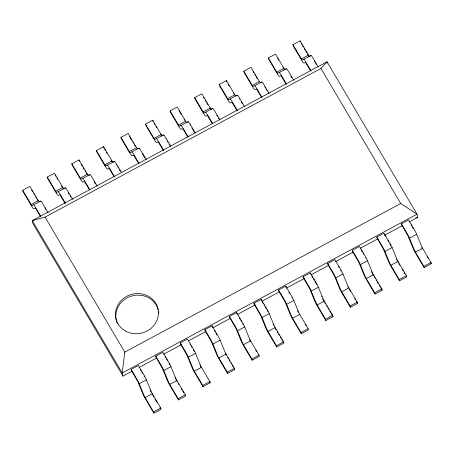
<?xml version="1.0" encoding="UTF-8"?>
<svg xmlns="http://www.w3.org/2000/svg" width="454" height="454" viewBox="0 0 454 454"><rect width="100%" height="100%" fill="white"/><g stroke="black" fill="none" stroke-linecap="round" stroke-linejoin="round"><path stroke-width="0.68" d="M122.983 376.122L33.011 223.765L32.234 220.61L45.037 217.086L124.788 352.128L122.205 372.967L122.983 376.122L132.335 371.083M45.037 217.086L320.944 68.463L327.039 61.806L417.01 214.163L417.788 217.313L409.065 222.017M40.446 216.49L35.406 208.108L33.658 208.67A6.753 0.681 61.7 0 1 31.598 206.088L23.012 191.543L22.7 190.283L29.879 186.418L38.318 200.702A3.297 0.329 61.7 0 0 39.169 201.769L40.985 201.145A6.004 0.602 61.7 0 1 42.846 203.795L48.022 212.563M65.013 203.256L59.973 194.874L58.225 195.436A6.753 0.681 61.7 0 1 56.165 192.854L47.579 178.308L47.267 177.049L54.446 173.184L62.885 187.468A3.297 0.329 61.7 0 0 63.736 188.535L65.552 187.911A6.004 0.602 61.7 0 1 67.413 190.561L72.589 199.329M89.58 190.022L84.54 181.64L82.793 182.202A6.753 0.681 61.7 0 1 80.733 179.619L72.146 165.08L71.834 163.815L79.013 159.95L87.452 174.234A3.297 0.329 61.7 0 0 88.303 175.301L90.119 174.677A6.004 0.602 61.7 0 1 91.98 177.332L97.156 186.095M114.147 176.793L109.108 168.406L107.36 168.967A6.753 0.681 61.7 0 1 105.3 166.385L96.713 151.846L96.401 150.58L103.58 146.716L112.019 161A3.297 0.329 61.7 0 0 112.87 162.067L114.686 161.448A6.004 0.602 61.7 0 1 116.547 164.098L121.723 172.861M138.714 163.559L133.675 155.172L131.927 155.739A6.753 0.681 61.7 0 1 129.867 153.151L121.28 138.612L120.968 137.352L128.147 133.482L136.586 147.766A3.297 0.329 61.7 0 0 137.437 148.833L139.253 148.214A6.004 0.602 61.7 0 1 141.115 150.864L146.29 159.626M163.281 150.325L158.242 141.937L156.494 142.505A6.753 0.681 61.7 0 1 154.434 139.917L145.847 125.378L145.535 124.118L152.714 120.248L161.153 134.532A3.297 0.329 61.7 0 0 162.004 135.598L163.82 134.98A6.004 0.602 61.7 0 1 165.682 137.63L170.857 146.392M187.848 137.091L182.809 128.703L181.061 129.271A6.753 0.681 61.7 0 1 179.001 126.683L170.415 112.144L170.102 110.884L177.281 107.013L185.72 121.297A3.297 0.329 61.7 0 0 186.571 122.364L188.387 121.746A6.004 0.602 61.7 0 1 190.249 124.396L195.424 133.158M212.415 123.857L207.376 115.469L205.628 116.037A6.753 0.681 61.7 0 1 203.568 113.455L194.982 98.91L194.67 97.65L201.848 93.779L210.287 108.063A3.297 0.329 61.7 0 0 211.138 109.13L212.954 108.512A6.004 0.602 61.7 0 1 214.816 111.162L219.991 119.924M236.982 110.623L231.943 102.235L230.195 102.803A6.753 0.681 61.7 0 1 228.135 100.221L219.549 85.675L219.237 84.416L226.415 80.545L234.854 94.829A3.297 0.329 61.7 0 0 235.705 95.896L237.521 95.278A6.004 0.602 61.7 0 1 239.383 97.928L244.558 106.69M261.549 97.389L256.51 89.001L254.762 89.569A6.753 0.681 61.7 0 1 252.702 86.986L244.116 72.441L243.804 71.182L250.988 67.311L259.421 81.595A3.297 0.329 61.7 0 0 260.273 82.662L262.089 82.043A6.004 0.602 61.7 0 1 263.95 84.694L269.126 93.456M286.116 84.155L281.077 75.767L279.329 76.334A6.753 0.681 61.7 0 1 277.269 73.752L268.683 59.207L268.371 57.947L275.555 54.077L283.988 68.361A3.297 0.329 61.7 0 0 284.84 69.428L286.656 68.809A6.004 0.602 61.7 0 1 288.517 71.46L293.693 80.222M310.684 70.92L305.644 62.533L303.896 63.1A6.753 0.681 61.7 0 1 301.836 60.518L293.25 45.973L292.938 44.713L300.122 40.843L308.555 55.127A3.297 0.329 61.7 0 0 309.407 56.194L311.223 55.575A6.004 0.602 61.7 0 1 313.084 58.225L318.26 66.988M22.7 190.283L31.11 204.527L38.295 200.657M47.267 177.049L55.677 191.293L62.862 187.428M71.834 163.815L80.245 178.059L87.429 174.194M96.401 150.58L104.812 164.825L111.996 160.96M120.968 137.352L129.379 151.591L136.563 147.726M145.535 124.118L153.946 138.357L161.13 134.492M170.102 110.884L178.513 125.122L185.697 121.258M194.67 97.65L203.08 111.894L210.264 108.024M219.237 84.416L227.647 98.66L234.832 94.79M243.804 71.182L252.214 85.426L259.399 81.555M268.371 57.947L276.781 72.192L283.966 68.321M292.938 44.713L301.348 58.958L308.533 55.087M31.11 204.527L31.139 204.567A3.297 0.329 61.7 0 0 31.984 205.634L40.837 201.031M55.706 191.333L55.677 191.293A3.297 0.329 61.7 0 0 56.551 192.4L65.404 187.797M80.245 178.059L80.273 178.099A3.297 0.329 61.7 0 0 81.118 179.165L89.971 174.569M104.84 164.87L104.812 164.825A3.297 0.329 61.7 0 0 105.686 165.931L114.539 161.335M129.379 151.591L129.407 151.636A3.297 0.329 61.7 0 0 130.253 152.697L139.106 148.1M153.946 138.357L153.974 138.402A3.297 0.329 61.7 0 0 154.82 139.469L163.673 134.866M178.513 125.122L178.541 125.168A3.297 0.329 61.7 0 0 179.387 126.235L188.24 121.632M203.08 111.894L203.108 111.934A3.297 0.329 61.7 0 0 203.954 113.001L212.807 108.398M227.647 98.66L227.675 98.7A3.297 0.329 61.7 0 0 228.521 99.767L237.374 95.164M252.214 85.426L252.242 85.465A3.297 0.329 61.7 0 0 253.088 86.532L261.941 81.93M276.809 72.231L276.781 72.192A3.297 0.329 61.7 0 0 277.655 73.298L286.508 68.696M301.348 58.958L301.377 58.997A3.297 0.329 61.7 0 0 302.222 60.064L311.075 55.462M124.788 352.128L400.695 203.506L417.01 214.163L122.205 372.967L32.234 220.61L327.039 61.806L327.351 63.066M131.172 369.391L138.351 365.521L143.884 374.896A6.004 0.602 61.7 0 1 146.182 379.294L151.148 391.393A3.297 0.329 61.7 0 0 152.311 393.731L160.75 408.027L161.062 409.287L153.878 413.157L145.291 398.612A6.753 0.681 61.7 0 1 142.471 392.937L137.795 381.525L131.484 370.651L131.172 369.391L136.705 378.761A6.004 0.602 61.7 0 1 139.003 383.159L143.963 395.258A3.297 0.329 61.7 0 0 145.127 397.602L153.566 411.897L153.878 413.157M155.739 356.157L162.918 352.287L168.451 361.662A6.004 0.602 61.7 0 1 170.749 366.06L175.715 378.159A3.297 0.329 61.7 0 0 176.878 380.497L185.317 394.793L185.629 396.053L178.445 399.923L169.858 385.378A6.753 0.681 61.7 0 1 167.038 379.703L162.362 368.29L156.051 357.417L155.739 356.157L161.272 365.527A6.004 0.602 61.7 0 1 163.571 369.925L168.53 382.024A3.297 0.329 61.7 0 0 169.694 384.368L178.138 398.663L178.445 399.923M180.306 342.923L187.485 339.053L193.018 348.428A6.004 0.602 61.7 0 1 195.316 352.826L200.282 364.925A3.297 0.329 61.7 0 0 201.445 367.263L209.884 381.559L210.196 382.818L203.012 386.689L194.426 372.144A6.753 0.681 61.7 0 1 191.605 366.469L186.929 355.056L180.618 344.183L180.306 342.923L185.839 352.298A6.004 0.602 61.7 0 1 188.138 356.691L193.098 368.79A3.297 0.329 61.7 0 0 194.261 371.134L202.705 385.429L203.012 386.689M204.873 329.689L212.052 325.819L217.585 335.194A6.004 0.602 61.7 0 1 219.884 339.592L224.849 351.691A3.297 0.329 61.7 0 0 226.013 354.029L234.451 368.325L234.763 369.584L227.585 373.455L218.993 358.91A6.753 0.681 61.7 0 1 216.172 353.235L211.496 341.822L205.185 330.949L204.873 329.689L210.406 339.064A6.004 0.602 61.7 0 1 212.705 343.457L217.665 355.556A3.297 0.329 61.7 0 0 218.828 357.9L227.272 372.195L227.585 373.455M229.44 316.455L236.619 312.585L242.152 321.96A6.004 0.602 61.7 0 1 244.451 326.358L249.416 338.457A3.297 0.329 61.7 0 0 250.58 340.795L259.018 355.09L259.33 356.35L252.152 360.221L243.56 345.676A6.753 0.681 61.7 0 1 240.739 340.001L236.069 328.588L229.752 317.715L229.44 316.455L234.973 325.83A6.004 0.602 61.7 0 1 237.272 330.228L242.232 342.327A3.297 0.329 61.7 0 0 243.395 344.665L251.839 358.961L252.152 360.221M254.007 303.221L261.186 299.351L266.719 308.726A6.004 0.602 61.7 0 1 269.018 313.124L273.983 325.223A3.297 0.329 61.7 0 0 275.147 327.567L283.585 341.856L283.898 343.116L276.719 346.987L268.127 332.441A6.753 0.681 61.7 0 1 265.306 326.772L260.636 315.354L254.319 304.481L254.007 303.221L259.54 312.596A6.004 0.602 61.7 0 1 261.839 316.994L266.799 329.093A3.297 0.329 61.7 0 0 267.962 331.431L276.407 345.727L276.719 346.987M278.574 289.987L285.753 286.116L291.286 295.492A6.004 0.602 61.7 0 1 293.585 299.89L298.55 311.989A3.297 0.329 61.7 0 0 299.714 314.333L308.152 328.622L308.465 329.882L301.286 333.752L292.694 319.207A6.753 0.681 61.7 0 1 289.873 313.538L285.203 302.12L278.887 291.247L278.574 289.987L284.108 299.362A6.004 0.602 61.7 0 1 286.406 303.76L291.366 315.859A3.297 0.329 61.7 0 0 292.529 318.197L300.974 332.493L301.286 333.752M303.141 276.753L310.32 272.882L315.853 282.257A6.004 0.602 61.7 0 1 318.152 286.656L323.117 298.755A3.297 0.329 61.7 0 0 324.281 301.098L332.72 315.388L333.032 316.648L325.853 320.518L317.261 305.973A6.753 0.681 61.7 0 1 314.44 300.304L309.77 288.886L303.454 278.013L303.141 276.753L308.675 286.128A6.004 0.602 61.7 0 1 310.973 290.526L315.933 302.625A3.297 0.329 61.7 0 0 317.096 304.963L325.541 319.258L325.853 320.518M327.709 263.519L334.887 259.648L340.421 269.023A6.004 0.602 61.7 0 1 342.719 273.421L347.685 285.521A3.297 0.329 61.7 0 0 348.848 287.864L357.287 302.154L357.599 303.42L350.42 307.284L341.828 292.745A6.753 0.681 61.7 0 1 339.007 287.07L334.337 275.652L328.021 264.778L327.709 263.519L333.242 272.894A6.004 0.602 61.7 0 1 335.54 277.292L340.5 289.391A3.297 0.329 61.7 0 0 341.663 291.729L350.108 306.024L350.42 307.284M352.276 250.285L359.454 246.414L364.988 255.789A6.004 0.602 61.7 0 1 367.286 260.187L372.252 272.286A3.297 0.329 61.7 0 0 373.415 274.63L381.854 288.92L382.166 290.185L374.987 294.05L366.395 279.511A6.753 0.681 61.7 0 1 363.575 273.836L358.904 262.418L352.588 251.544L352.276 250.285L357.809 259.66A6.004 0.602 61.7 0 1 360.107 264.058L365.067 276.157A3.297 0.329 61.7 0 0 366.236 278.495L374.675 292.79L374.987 294.05M376.843 237.05L384.022 233.18L389.555 242.555A6.004 0.602 61.7 0 1 391.853 246.953L396.819 259.052A3.297 0.329 61.7 0 0 397.982 261.396L406.421 275.692L406.733 276.951L399.554 280.816L390.962 266.277A6.753 0.681 61.7 0 1 388.142 260.602L383.471 249.184L377.155 238.31L376.843 237.05L382.376 246.426A6.004 0.602 61.7 0 1 384.674 250.824L389.634 262.923A3.297 0.329 61.7 0 0 390.803 265.261L399.242 279.556L399.554 280.816M401.41 223.816L408.589 219.952L414.122 229.321A6.004 0.602 61.7 0 1 416.42 233.719L421.386 245.818A3.297 0.329 61.7 0 0 422.549 248.162L430.988 262.457L431.3 263.717L424.121 267.582L415.529 253.043A6.753 0.681 61.7 0 1 412.709 247.368L408.038 235.955L401.722 225.076L401.41 223.816L406.943 233.191A6.004 0.602 61.7 0 1 409.241 237.59L414.201 249.689A3.297 0.329 61.7 0 0 415.37 252.032L423.809 266.322L424.121 267.582M139.191 367.394L156.641 357.99M163.497 354.296L181.572 344.563M188.427 340.869L205.878 331.465M212.733 327.771L230.184 318.373M237.663 314.344L255.12 304.94M261.975 301.252L279.426 291.848M286.281 288.154L304.356 278.421M311.211 274.727L328.662 265.323M335.517 261.635L352.968 252.231M360.448 248.202L377.898 238.804M384.759 235.11L402.21 225.706M139.259 383.726L146.438 379.856M163.826 370.492L171.005 366.622M188.393 357.258L195.572 353.388M212.96 344.024L220.139 340.154M237.527 330.79L244.706 326.92M262.094 317.556L269.273 313.686M286.661 304.322L293.84 300.452M311.228 291.088L318.407 287.217M335.795 277.854L342.974 273.983M360.363 264.62L367.541 260.749M384.93 251.385L392.108 247.521M409.497 238.151L416.676 234.287M145.155 397.653L152.34 393.783M169.722 384.419L176.907 380.548M194.289 371.185L201.474 367.314M218.856 357.951L226.041 354.08M243.423 344.717L250.608 340.846M267.991 331.482L275.175 327.612M292.558 318.248L299.742 314.378M317.125 305.014L324.309 301.144M341.692 291.78L348.876 287.915M366.259 278.546L373.443 274.681M390.826 265.312L398.01 261.447M415.393 252.078L422.578 248.213M153.566 411.897L160.75 408.027M178.138 398.663L185.317 394.793M202.705 385.429L209.884 381.559M227.272 372.195L234.451 368.325M251.839 358.961L259.018 355.09M276.407 345.727L283.585 341.856M300.974 332.493L308.152 328.622M325.541 319.258L332.72 315.388M350.108 306.024L357.287 302.154M374.675 292.79L381.854 288.92M399.242 279.556L406.421 275.692M423.809 266.322L430.988 262.457M415.768 217.869L417.788 217.313M303.896 59.332L304.038 59.446A6.004 0.602 61.7 0 1 305.905 62.096L311.081 70.858M279.329 72.566L279.471 72.68A6.004 0.602 61.7 0 1 281.338 75.33L286.514 84.092M254.762 85.8L254.904 85.908A6.004 0.602 61.7 0 1 256.771 88.564L261.947 97.326M230.195 99.034L230.337 99.142A6.004 0.602 61.7 0 1 232.204 101.798L237.38 110.56M205.628 112.263L205.77 112.376A6.004 0.602 61.7 0 1 207.637 115.027L212.812 123.794M181.061 125.497L181.203 125.61A6.004 0.602 61.7 0 1 183.07 128.261L188.245 137.029M156.494 138.731L156.636 138.845A6.004 0.602 61.7 0 1 158.503 141.495L163.678 150.263M131.927 151.965L132.069 152.079A6.004 0.602 61.7 0 1 133.936 154.729L139.111 163.497M107.36 165.199L107.502 165.313A6.004 0.602 61.7 0 1 109.369 167.963L114.544 176.725M82.793 178.433L82.934 178.547A6.004 0.602 61.7 0 1 84.802 181.197L89.977 189.959M58.225 191.667L58.367 191.781A6.004 0.602 61.7 0 1 60.234 194.431L65.41 203.193M33.658 204.902L33.8 205.015A6.004 0.602 61.7 0 1 35.667 207.665L40.843 216.427M189.993 124.833L190.209 125.117M116.428 164.711L116.678 165.08M239.513 98.91L239.706 99.21M165.909 138.759L166.107 139.077M320.944 68.463L400.695 203.506M314.321 61.052L315.031 62.249M315.74 63.452L316.449 64.65M411.029 224.809L411.738 226.013M412.448 227.21L413.157 228.413M301.15 43.317L301.865 44.532M302.58 45.74L303.295 46.955M304.367 48.771L305.082 49.985M305.797 51.194L306.876 53.01M307.591 54.225L309.021 56.648M427.362 257.049L428.077 258.264M430.585 262.503L431.3 263.717M290.821 76.085L291.882 77.884M384.691 235.041L385.401 236.245M387.881 240.444L388.59 241.647M277.655 58.367L278.728 60.189M283.024 67.459L284.454 69.882M398.862 263.621L399.934 265.437M402.079 269.074L403.152 270.89M404.23 272.706L404.945 273.921M264.835 86.918L265.545 88.116M266.254 89.319L266.958 90.516M268.025 92.321L268.734 93.518M361.185 250.08L362.247 251.879M362.956 253.077L363.665 254.28M253.088 71.601L253.803 72.816M254.876 74.632L255.591 75.846M256.306 77.055L257.378 78.877M374.295 276.849L375.01 278.064M376.082 279.88L376.797 281.094M377.512 282.303L378.227 283.517M379.306 285.333L380.021 286.548M380.736 287.757L382.166 290.185M241.329 101.951L242.391 103.75M338.389 266.311L339.098 267.514M228.163 84.228L229.236 86.05M233.532 93.32L234.247 94.534M349.37 289.482L350.443 291.298M354.739 298.567L355.454 299.782M356.526 301.598L357.599 303.42M216.762 115.185L217.472 116.389M218.533 118.188L219.242 119.385M311.699 275.947L312.761 277.746M313.47 278.949L314.179 280.146M314.889 281.349L315.95 283.148M203.596 97.462L204.311 98.677M205.384 100.493L206.099 101.707M206.814 102.916L207.887 104.738M210.037 108.37L210.752 109.584M324.803 302.716L325.518 303.925M326.591 305.741L327.306 306.955M328.021 308.17L328.736 309.378M329.808 311.194L330.529 312.409M331.244 313.623L333.032 316.648M191.843 127.818L194.323 132.023M288.903 292.183L289.612 293.38M179.029 110.697L181.174 114.334M184.035 119.181L184.755 120.395M305.241 324.428L305.962 325.643M167.276 141.052L167.98 142.255M169.047 144.054L169.756 145.252M262.208 301.814L263.269 303.613M263.978 304.816L264.688 306.013M265.397 307.216L266.464 309.015M154.105 123.323L154.82 124.538M155.892 126.354L156.607 127.568M160.546 134.231L161.618 136.052M275.311 328.577L276.026 329.786M277.099 331.607L277.814 332.816M278.529 334.031L279.244 335.239M280.317 337.061L281.032 338.27M281.752 339.484L282.825 341.3M142.352 153.685L144.832 157.89M239.411 318.05L240.121 319.247M240.83 320.45L241.539 321.648M129.538 136.558L131.683 140.195M132.755 142.011L133.47 143.226M134.543 145.042L135.258 146.256M255.75 350.295L256.465 351.504M117.785 166.919L118.494 168.122M119.555 169.921L120.265 171.124M214.492 330.682L215.202 331.88M215.911 333.083L216.972 334.882M104.613 149.19L105.328 150.399M106.401 152.215L107.116 153.429M111.054 160.097L112.127 161.913M227.607 357.468L228.322 358.677M229.037 359.891L229.752 361.1M230.825 362.922L231.54 364.131M232.261 365.345L233.333 367.161M234.048 368.376L234.763 369.584M94.279 181.958L95.346 183.757M189.925 343.916L190.635 345.114M191.344 346.317L192.053 347.514M81.118 164.24L82.191 166.056M83.264 167.872L83.979 169.087M85.051 170.903L85.766 172.117M86.487 173.326L87.202 174.54M209.481 381.61L210.196 382.818M68.299 192.785L69.008 193.989M70.069 195.787L70.779 196.991M165.001 356.549L165.71 357.746M166.419 358.949L167.486 360.748M55.116 175.051L55.836 176.26M56.909 178.082L57.624 179.29M61.557 185.958L63.35 188.989M178.116 383.329L178.831 384.538M181.333 388.783L182.048 389.992M182.763 391.206L183.842 393.022M44.793 207.824L45.854 209.623M140.434 369.783L141.143 370.98M141.852 372.184L142.562 373.381M31.627 190.101L32.699 191.917M33.772 193.739L34.487 194.948M35.56 196.764L36.275 197.978M36.99 199.192L37.71 200.401M152.833 395.349L153.906 397.171M154.979 398.987L157.124 402.624M159.99 407.471L160.705 408.679M389.753 243.622L389.969 243.997M193.217 349.495L193.427 349.864M340.727 270.278L341.039 270.845M316.16 283.512L316.37 283.886M144.19 376.145L144.4 376.525M267.128 310.167L267.44 310.74M242.669 323.589L242.873 323.974M390.173 244.377L390.474 244.956M193.637 350.25L193.841 350.636M169.07 363.484L169.274 363.87M365.708 257.804L365.907 258.184M316.676 284.465L316.864 284.84M292.109 297.699L292.297 298.074M267.639 311.121L267.894 311.66M243.162 324.542L243.327 324.894M390.65 245.319L390.803 245.654M194.113 351.186L194.267 351.527M169.546 364.42L169.7 364.761M300.122 40.843L300.435 42.103M310.32 272.882L310.632 274.142M285.753 286.116L286.065 287.376M226.415 80.545L226.728 81.805M261.186 299.351L261.498 300.61M236.619 312.585L236.931 313.845M212.052 325.819L212.364 327.079M152.714 120.248L153.026 121.507M103.58 146.716L103.892 147.976M79.013 159.95L79.325 161.21M158.605 311.784A21.576 19.987 -13.9 0 1 158.792 313.748M117.512 323.651A21.576 19.987 -13.9 0 1 130.644 296.36A21.576 19.987 -13.9 0 1 158.219 309.866M398.147 262.406A6.753 0.681 61.7 0 1 397.585 261.396M397.312 260.885A6.753 0.681 61.7 0 1 397.046 260.375M396.785 259.87A6.753 0.681 61.7 0 1 396.529 259.37M373.58 275.64A6.753 0.681 61.7 0 1 373.018 274.63M372.745 274.12A6.753 0.681 61.7 0 1 372.479 273.609M372.218 273.104A6.753 0.681 61.7 0 1 371.962 272.604M371.724 272.116A6.753 0.681 61.7 0 1 371.497 271.64M299.595 314.843A6.753 0.681 61.7 0 1 299.317 314.333M298.261 312.307A6.753 0.681 61.7 0 1 298.023 311.819M297.796 311.342A6.753 0.681 61.7 0 1 297.586 310.888M348.178 287.354A6.753 0.681 61.7 0 1 347.912 286.843M324.162 301.609A6.753 0.681 61.7 0 1 323.884 301.098M323.611 300.588A6.753 0.681 61.7 0 1 323.083 299.572M322.828 299.072A6.753 0.681 61.7 0 1 322.59 298.584M321.778 296.814A6.753 0.681 61.7 0 1 321.625 296.434M422.714 249.172A6.753 0.681 61.7 0 1 422.43 248.673M422.152 248.162A6.753 0.681 61.7 0 1 421.88 247.651M152.476 394.742A6.753 0.681 61.7 0 1 152.192 394.242M151.114 392.205A6.753 0.681 61.7 0 1 150.859 391.706M150.62 391.217A6.753 0.681 61.7 0 1 150.393 390.746M150.183 390.292A6.753 0.681 61.7 0 1 149.985 389.855M177.043 381.508A6.753 0.681 61.7 0 1 176.759 381.008M176.209 379.992A6.753 0.681 61.7 0 1 175.936 379.482M175.681 378.971A6.753 0.681 61.7 0 1 175.426 378.471M175.187 377.983A6.753 0.681 61.7 0 1 174.96 377.512M201.048 367.269A6.753 0.681 61.7 0 1 200.509 366.247M200.248 365.737A6.753 0.681 61.7 0 1 199.993 365.237M226.177 355.045A6.753 0.681 61.7 0 1 225.893 354.54M225.615 354.035A6.753 0.681 61.7 0 1 225.343 353.524M250.744 341.811A6.753 0.681 61.7 0 1 250.46 341.306M250.182 340.801A6.753 0.681 61.7 0 1 249.91 340.29M249.643 339.779A6.753 0.681 61.7 0 1 249.382 339.269M274.21 326.545A6.753 0.681 61.7 0 1 273.949 326.04M273.229 324.576A6.753 0.681 61.7 0 1 273.019 324.122M125.673 331.114A21.576 19.987 -13.9 0 0 158.406 313.481A21.576 19.987 -13.9 0 0 126.706 296.326A21.576 19.987 -13.9 0 0 125.673 331.114"/></g></svg>
